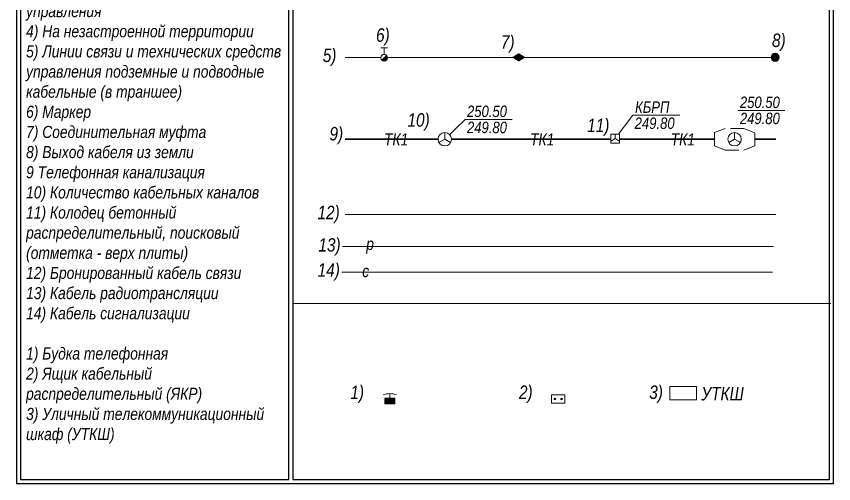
# Model space of a CAD drawing. Header units: metres. Extents: x -393 to 694, y -10 to 691.
# Drawn here: x 130.7 to 191.6, y 370.4 to 405.2 of the extents above; entities that cross this region are included whole.
import ezdxf
from ezdxf.enums import TextEntityAlignment as Align

# ---------------------------------------------------------------- set-up
doc = ezdxf.new("R2010")
doc.units = ezdxf.units.M
doc.linetypes.add('СП-2х1', pattern=[3, 2, -1])
doc.linetypes.add('СП_Граница маскировки', pattern=[3, 0, -3])
doc.layers.add('12 Телефонная канализация и связь', color=7, linetype='Continuous', lineweight=20, true_color=0x007f3f)
doc.styles.add('СП_Д', font='ARIALNI.TTF')
doc.styles.add('СП_Р', font='ARIALN.TTF')
doc.linetypes.add('СП_4.8.5', pattern='A,4,["●",СП_Д,S=1.5,R=90,X=0.59,Y=-0.632],4,-2', length=10)
doc.linetypes.add('СП_4.8.5.2', pattern='A,8,-0.5,["●",СП_Р,S=0.8,R=90,X=0.3,Y=-0.35],-1,["●",СП_Р,S=0.8,R=90,X=0.3,Y=-0.35],-1,["●",СП_Р,S=0.8,R=90,X=0.3,Y=-0.35],-0.5', length=11)

# ---------------------------------------------------------------- blocks, each defined once
blk = doc.blocks.new('*U417')
at = {"linetype": 'Continuous', "lineweight": 20}
h = blk.add_hatch(color=0, dxfattribs=at)
h.dxf.hatch_style = 1
h.paths.add_polyline_path([(0.75, 0), (0.75, 0.8), (-0.75, 0.8), (-0.75, 0)])
at = {"color": 0, "linetype": 'Continuous', "lineweight": 20}
blk.add_lwpolyline([(-1, 1.3, -0.199925), (1, 1.3)], format="xyb", dxfattribs=at)
for points in [[(0, 0.8), (0, 1.5)], [(0.75, 0.8), (-0.75, 0.8)], [(-0.75, 0.8), (-0.75, 0)], [(-0.75, 0), (0.75, 0)], [(0.75, 0), (0.75, 0.8)]]:
    blk.add_lwpolyline(points, dxfattribs=at)
blk = doc.blocks.new('*U420')
at = {"linetype": 'СП_Граница маскировки', "lineweight": 0}
blk.add_wipeout([(-1, 1.2), (-1, 0), (1, 0), (1, 1.2)], dxfattribs=at)
at = {"linetype": 'Continuous', "lineweight": 20, "true_color": 0x007f3f}
h = blk.add_hatch(color=116, dxfattribs=at)
h.dxf.hatch_style = 1
h.paths.add_polyline_path([(-0.375, 0.6, 1), (-0.625, 0.6, 1)])
h = blk.add_hatch(color=116, dxfattribs=at)
h.dxf.hatch_style = 1
h.paths.add_polyline_path([(0.375, 0.6, 1), (0.625, 0.6, 1)])
at = {"color": 116, "linetype": 'Continuous', "lineweight": 20, "true_color": 0x007f3f}
for points in [[(1, 1.2), (-1, 1.2)], [(-1, 1.2), (-1, 0)], [(-1, 0), (1, 0)], [(1, 0), (1, 1.2)]]:
    blk.add_lwpolyline(points, dxfattribs=at)
for centre in [(-0.5, 0.6), (0.5, 0.6)]:
    blk.add_circle(centre, 0.125, dxfattribs=at)
blk = doc.blocks.new('*U793')
at = {"color": 0, "linetype": 'Continuous', "lineweight": -2}
blk.add_line((0, 0), (3.02, 2.92), dxfattribs=at)
at = {"color": 0, "linetype": 'Continuous', "lineweight": 15}
blk.add_line((3.02, 2.92), (10.02, 2.92), dxfattribs=at)
at = {"color": 0, "linetype": 'Continuous', "lineweight": 20, "style": 'СП_Д'}
for tag, p in [('Z', (3.42, 5.02)), ('Z1', (3.42, 2.62)), ('Z2', (3.42, 0.52)), ('Z3', (3.42, -1.58)), ('Z4', (3.42, -3.68))]:
    blk.add_attdef(tag, text='', height=1.7, dxfattribs=at).set_placement(p, align=Align.TOP_LEFT)
at = {"color": 0, "linetype": 'СП_Граница маскировки', "lineweight": 0, "ltscale": 10}
blk.add_wipeout([(0, -1), (0.5, -0.87), (0.87, -0.5), (1, 0), (0.87, 0.5), (0.5, 0.87), (0, 1), (-0.5, 0.87), (-0.87, 0.5), (-1, 0), (-0.87, -0.5), (-0.5, -0.87)], dxfattribs=at)
at = {"color": 0, "linetype": 'Continuous', "lineweight": -2}
for points in [[(0, 0), (-0.87, -0.5)], [(0, 1), (0, 0)], [(0.87, -0.5), (0, 0)]]:
    blk.add_lwpolyline(points, dxfattribs=at)
blk.add_circle((0, 0), 1, dxfattribs=at)
blk = doc.blocks.new('*U745')
at = {"color": 0, "linetype": 'Continuous', "lineweight": -2, "style": 'СП_Д'}
blk.add_attdef('ТК_001', (-2.3, -0.93), '', height=1.8, dxfattribs=at)
blk = doc.blocks.new('СП_4.5.3')
at = {"linetype": 'Continuous', "lineweight": -2}
blk.add_hatch(color=256, dxfattribs=at).paths.add_polyline_path([(0.6, 0, 1), (-0.6, 0, 1)])
blk.add_circle((0, 0), 0.6, dxfattribs=at)
blk = doc.blocks.new('*U591')
at = {"color": 0, "linetype": 'Continuous', "lineweight": -2, "ltscale": 0.5}
blk.add_lwpolyline([(0, 0), (4, 0), (4, 2), (0, 2)], close=True, dxfattribs=at)
at = {"color": 0, "linetype": 'Continuous', "lineweight": -2, "style": 'СП_Д'}
blk.add_attdef('УТШП_001', (4.81, 0.3), '', height=1.7, dxfattribs=at)
blk = doc.blocks.new('*U723')
at = {"color": 0, "linetype": 'СП_Граница маскировки', "lineweight": 0, "ltscale": 10}
blk.add_wipeout([(-3, -1), (-1.38, -1.62), (1.38, -1.62), (3, -1), (3, 0.96), (1.38, 1.62), (-1.38, 1.62), (-3, 1)], dxfattribs=at)
at = {"color": 0, "linetype": 'СП-2х1', "lineweight": -2}
blk.add_lwpolyline([(-3, -1), (-1.38, -1.62), (1.38, -1.62), (3, -1), (3, 0.96), (1.38, 1.62), (-1.38, 1.62), (-3, 1)], close=True, dxfattribs=at)
blk = doc.blocks.new('*U794')
at = {"color": 0, "linetype": 'Continuous', "lineweight": 15}
blk.add_line((0.51, 4.26), (7.51, 4.26), dxfattribs=at)
at = {"color": 0, "linetype": 'Continuous', "lineweight": 20, "style": 'СП_Д'}
for tag, p in [('Z', (0.91, 6.36)), ('Z1', (0.91, 3.96)), ('Z2', (0.91, 1.86)), ('Z3', (0.91, -0.24)), ('Z4', (0.91, -2.34))]:
    blk.add_attdef(tag, text='', height=1.7, dxfattribs=at).set_placement(p, align=Align.TOP_LEFT)
at = {"color": 0, "linetype": 'СП_Граница маскировки', "lineweight": 0, "ltscale": 10}
blk.add_wipeout([(0, -1), (0.5, -0.87), (0.87, -0.5), (1, 0), (0.87, 0.5), (0.5, 0.87), (0, 1), (-0.5, 0.87), (-0.87, 0.5), (-1, 0), (-0.87, -0.5), (-0.5, -0.87)], dxfattribs=at)
at = {"color": 0, "linetype": 'Continuous', "lineweight": -2}
for points in [[(0, 0), (-0.87, -0.5)], [(0, 1), (0, 0)], [(0.87, -0.5), (0, 0)]]:
    blk.add_lwpolyline(points, dxfattribs=at)
blk.add_circle((0, 0), 1, dxfattribs=at)
blk = doc.blocks.new('*U251')
at = {"linetype": 'Continuous', "lineweight": -2, "ltscale": 0.5}
blk.add_lwpolyline([(-1, 0, 0, 1.25, 0), (0, 0, 1.25, 0, 0), (1, 0, 0, 0, 0)], format="xyseb", dxfattribs=at)
blk = doc.blocks.new('*U682')
at = {"color": 0, "linetype": 'Continuous', "lineweight": 15}
for p, q in [((0, 0), (2.64, 3.51)), ((2.64, 3.51), (9.64, 3.51))]:
    blk.add_line(p, q, dxfattribs=at)
at = {"color": 0, "linetype": 'Continuous', "lineweight": 15, "style": 'СП_Д'}
for tag, p in [('Z', (3.04, 5.56)), ('Z1', (3.04, 3.16)), ('Z2', (3.04, 1.11)), ('Z3', (3.04, -0.89)), ('Z4', (3.04, -2.89))]:
    blk.add_attdef(tag, text='', height=1.7, dxfattribs=at).set_placement(p, align=Align.TOP_LEFT)
at = {"linetype": 'СП_Граница маскировки', "lineweight": 0}
blk.add_wipeout([(-0.65, 0.65), (-0.65, -0.65), (0.65, -0.65), (0.65, 0.65)], dxfattribs=at)
at = {"color": 0, "linetype": 'ByBlock', "lineweight": -2}
blk.add_lwpolyline([(-0.65, -0.65), (0.65, -0.65), (0.65, 0.65), (-0.65, 0.65)], close=True, dxfattribs=at)
for points in [[(0, 0), (-0.65, -0.38)], [(0, 0.65), (0, 0)], [(0.65, -0.38), (0, 0)]]:
    blk.add_lwpolyline(points, dxfattribs=at)
blk = doc.blocks.new('*U684')
at = {"color": 0, "linetype": 'Continuous', "lineweight": -2}
blk.add_lwpolyline([(-0.5, 1.5), (0.5, 1.5)], dxfattribs=at)
at = {"color": 0, "linetype": 'СП_Граница маскировки', "lineweight": 0}
blk.add_wipeout([(0.5, 0), (0.43, 0.25), (0.25, 0.43), (0, 0.5), (-0.25, 0.43), (-0.43, 0.25), (-0.5, 0), (-0.43, -0.25), (-0.25, -0.43), (0, -0.5), (0.25, -0.43), (0.43, -0.25)], dxfattribs=at)
at = {"linetype": 'Continuous', "lineweight": -2}
h = blk.add_hatch(color=0, dxfattribs=at)
h.dxf.hatch_style = 1
h.paths.add_polyline_path([(0.5, 0, 0.198912), (0.35, 0.35), (-0.35, -0.35, 0.668179)])
at = {"color": 0, "linetype": 'Continuous', "lineweight": 20}
blk.add_lwpolyline([(0, 1.5), (0, 0.5)], dxfattribs=at)
at = {"color": 0, "linetype": 'Continuous', "lineweight": 5}
blk.add_lwpolyline([(0.35, 0.35), (-0.35, -0.35)], dxfattribs=at)
at = {"color": 0, "linetype": 'Continuous', "lineweight": 20}
blk.add_circle((0, 0), 0.5, dxfattribs=at)

msp = doc.modelspace()

# ---------------------------------------------------------------- linework, layer by layer
at = {"ltscale": 0.5}
msp.add_lwpolyline([(131, 370.726), (151, 370.726), (151, 417.319), (131, 417.319)], close=True, dxfattribs=at)
at = {"color": 253, "lineweight": 20, "ltscale": 0.5}
msp.add_lwpolyline([(191.382, 383.833), (151.382, 383.833)], dxfattribs=at)
at = {"layer": '12 Телефонная канализация и связь', "linetype": 'СП_4.8.5', "ltscale": 0.5, "flags": 128}
msp.add_lwpolyline([(155.202, 402.181), (169.495, 402.181), (187.239, 402.181)], dxfattribs=at)
at = {"layer": '12 Телефонная канализация и связь', "linetype": 'СП_4.8.5', "lineweight": 30, "ltscale": 0.5}
msp.add_lwpolyline([(155.202, 396.079), (162.625, 396.079), (175.389, 396.079), (184.217, 396.079), (187.302, 396.079)], dxfattribs=at)
at = {"layer": '12 Телефонная канализация и связь', "linetype": 'СП_4.8.5.2', "ltscale": 0.5, "flags": 128}
for points in [[(155.202, 390.475), (187.302, 390.475)], [(155.012, 388.083), (187.111, 388.083)], [(154.956, 386.189), (187.055, 386.189)]]:
    msp.add_lwpolyline(points, dxfattribs=at)

# ---------------------------------------------------------------- block references
at = {"layer": '12 Телефонная канализация и связь', "linetype": 'СП_4.8.5', "ltscale": 0.5, "xscale": 0.5, "yscale": 0.5, "zscale": 0.5}
msp.add_blockref('*U251', (168.134, 402.181), dxfattribs=at)
at = {"layer": '12 Телефонная канализация и связь', "color": 0, "linetype": 'Continuous', "lineweight": 20, "ltscale": 0.5, "xscale": 0.5, "yscale": 0.5, "zscale": 0.5}
msp.add_blockref('СП_4.5.3', (187.239, 402.181), dxfattribs=at)
at = {"layer": '12 Телефонная канализация и связь', "color": 0, "linetype": 'Continuous', "lineweight": 20, "xscale": 0.5, "yscale": 0.5, "zscale": 0.5}
for p in [(159.243, 396.079), (170.128, 396.079), (180.605, 396.079)]:
    msp.add_blockref('*U745', p, dxfattribs=at).add_auto_attribs({'ТК_001': 'ТК1'})
at = {"layer": '12 Телефонная канализация и связь', "color": 0, "linetype": 'Continuous', "lineweight": 20}
ref = msp.add_blockref('*U745', (157.231, 388.171), dxfattribs=dict(at, xscale=0.5, yscale=0.5, zscale=0.5))
ref.add_attrib('ТК_001', 'р', (156.773, 387.836), dxfattribs={"layer": '0', "color": 0, "linetype": 'Continuous', "lineweight": -2, "height": 0.9, "style": 'СП_Д'})
ref = msp.add_blockref('*U745', (156.947, 386.259), dxfattribs=dict(at, xscale=0.5, yscale=0.5, zscale=0.5))
ref.add_attrib('ТК_001', 'с', (156.472, 385.807), dxfattribs={"layer": '0', "color": 0, "linetype": 'Continuous', "lineweight": -2, "height": 0.9, "style": 'СП_Д'})
at = {"layer": '12 Телефонная канализация и связь', "color": 0, "linetype": 'Continuous', "lineweight": 20, "ltscale": 0.5}
ref = msp.add_blockref('*U591', (179.391, 376.67), dxfattribs=dict(at, xscale=0.5, yscale=0.5, zscale=0.5))
ref.add_attrib('УТШП_001', 'УТКШ', (181.739, 376.629), dxfattribs={"layer": '0', "color": 0, "linetype": 'Continuous', "lineweight": -2, "height": 1, "style": 'СП_Д'})
at = {"layer": '12 Телефонная канализация и связь', "color": 0, "linetype": 'Continuous', "lineweight": 20, "xscale": 0.5, "yscale": 0.5, "zscale": 0.5}
for name, p in [('*U417', (158.527, 376.382)), ('*U420', (171.077, 376.432))]:
    msp.add_blockref(name, p, dxfattribs=at)

# ---------------------------------------------------------------- texts
at = {"color": 7, "ltscale": 0.5, "insert": (131.427, 416.577), "char_height": 0.9, "width": 19.01215, "attachment_point": 1, "style": 'СП_Д'}
msp.add_mtext('1) Смотровой колодец на канализации связи и технических средств управления\\P2) Кабельный опознавательный столбик\\P3) Воздушные кабельные и проводные линии связи и технических средств управления\\P4) На незастроенной территории\\P5) Линии связи и технических средств управления подземные и подводные кабельные (в траншее)\\P6) Маркер\\P7) Соединительная муфта\\P8) Выход кабеля из земли \\P9 Телефонная канализация\\P10) Количество кабельных каналов\\P11) Колодец бетонный распределительный, поисков{\\C256;ый} (отметка - верх плиты)\\P12) Бронированный кабель связи\\P13) Кабель радиотрансляции\\P14) Кабель сигнализации\\P{\\C256;\\P1) Будка телефонная\\P2) Ящик кабельный распределительный (ЯКР)\\P3) Уличный телекоммуникационный шкаф (УТКШ)}', dxfattribs=at)
at = {"color": 212, "lineweight": 13, "true_color": 0xe000e0, "char_height": 1, "width": 1, "attachment_point": 5, "style": 'СП_Д'}
for s, insert in [('6)', (158.01, 403.691)), ('7)', (167.314, 403.168)), ('8)', (187.514, 403.299)), ('5)', (154.04, 402.181)), ('10)', (160.673, 397.365)), ('11)', (174.064, 396.969)), ('9)', (154.542, 396.344)), ('12)', (153.97, 390.475)), ('13)', (154.033, 388.059)), ('14)', (153.979, 386.195)), ('1)', (156.099, 377.083)), ('2)', (168.661, 377.083)), ('3)', (178.367, 377.083))]:
    msp.add_mtext(s, dxfattribs=dict(at, insert=insert))

# ---------------------------------------------------------------- next in the draw order: linework, layer by layer
at = {"color": 0, "linetype": 'Continuous', "ltscale": 0.5}
msp.add_lwpolyline([(130.7, 370.426), (191.6, 370.426), (191.6, 429.27), (130.7, 429.27)], close=True, dxfattribs=at)
at = {"ltscale": 0.5}
msp.add_lwpolyline([(151.3, 370.726), (191.3, 370.726), (191.3, 417.319), (151.3, 417.319)], close=True, dxfattribs=at)

# ---------------------------------------------------------------- next in the draw order: block references
at = {"layer": '12 Телефонная канализация и связь', "linetype": 'Continuous', "lineweight": 20, "xscale": 0.5, "yscale": 0.5, "zscale": 0.5}
msp.add_blockref('*U684', (158.112, 402.15), dxfattribs=at)
at = {"layer": '12 Телефонная канализация и связь', "color": 0, "linetype": 'Continuous', "lineweight": 20, "ltscale": 0.5}
ref = msp.add_blockref('*U682', (175.312, 396.124), dxfattribs=dict(at, xscale=0.5, yscale=0.5, zscale=0.5))
ref.add_attrib('Z_001', 'КБРП', (176.804, 398.047), dxfattribs={"layer": '0', "color": 0, "linetype": 'Continuous', "lineweight": 15, "height": 0.85, "style": 'СП_Д'})
ref.add_attrib('Z1_001', '249.80', (176.772, 396.849), dxfattribs={"layer": '0', "color": 0, "linetype": 'Continuous', "lineweight": 15, "height": 0.85, "style": 'СП_Д'})
ref = msp.add_blockref('*U793', (162.625, 396.079), dxfattribs=dict(at, xscale=0.5, yscale=0.5, zscale=0.5))
ref.add_attrib('Z_001', '250.50', (164.279, 397.735), dxfattribs={"layer": '0', "color": 0, "linetype": 'Continuous', "lineweight": 20, "height": 0.85, "style": 'СП_Д'})
ref.add_attrib('Z1_001', '249.80', (164.279, 396.535), dxfattribs={"layer": '0', "color": 0, "linetype": 'Continuous', "lineweight": 20, "height": 0.85, "style": 'СП_Д'})
at = {"layer": '12 Телефонная канализация и связь', "color": 0, "linetype": 'Continuous', "lineweight": 20, "ltscale": 0.5, "xscale": 0.5, "yscale": 0.5, "zscale": 0.5}
msp.add_blockref('*U723', (184.217, 396.079), dxfattribs=at)

# ---------------------------------------------------------------- next in the draw order: block references
at = {"layer": '12 Телефонная канализация и связь', "color": 0, "linetype": 'Continuous', "lineweight": 20, "ltscale": 0.5}
ref = msp.add_blockref('*U794', (184.217, 396.079), dxfattribs=dict(at, xscale=0.5, yscale=0.5, zscale=0.5))
ref.add_attrib('Z_001', '250.50', (184.612, 398.405), dxfattribs={"layer": '0', "color": 0, "linetype": 'Continuous', "lineweight": 20, "height": 0.85, "style": 'СП_Д'})
ref.add_attrib('Z1_001', '249.80', (184.612, 397.205), dxfattribs={"layer": '0', "color": 0, "linetype": 'Continuous', "lineweight": 20, "height": 0.85, "style": 'СП_Д'})

doc.saveas('drawing.dxf')
